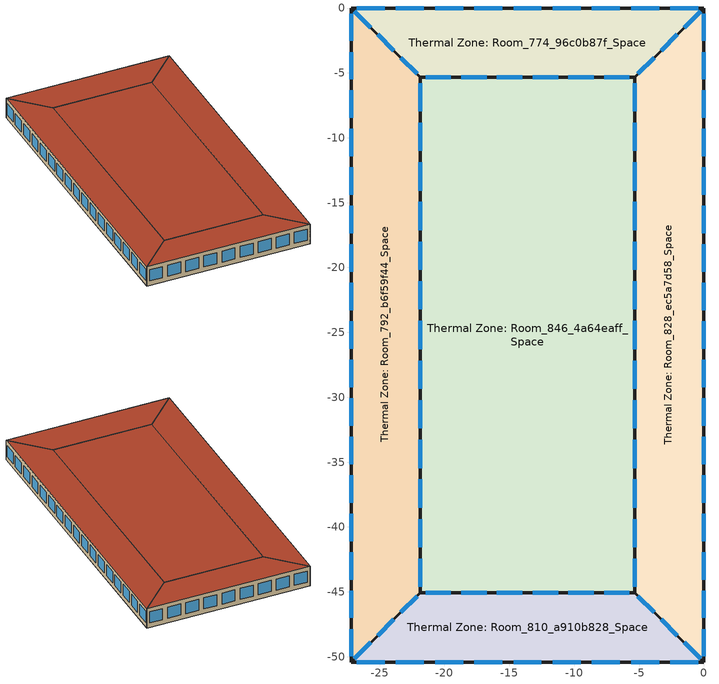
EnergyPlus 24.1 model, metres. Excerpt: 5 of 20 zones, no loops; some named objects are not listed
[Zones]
Thermal Zone: Room_774_96c0b87f_Space
 floor adiabatic (Interior Partition 1): -27.2,0 0,0 -5.34,-5.34 -21.86,-5.34 z60.44
 wall outside (AQ_Office_2024_Office  Wall 1945 1980 6A): -21.86,-5.34 -5.34,-5.34 0,0 -27.2,0 -21.86,-5.34 z60.44:64
 window (Single Glazing 5): -21.46,-5.34 -19.5,-5.34 / -18.71,-5.34 -16.75,-5.34 / -15.95,-5.34 -14,-5.34 / -13.2,-5.34 -11.24,-5.34 / -10.45,-5.34 -8.49,-5.34 / -7.7,-5.34 -5.74,-5.34 / -5.08,-5.08 -3.82,-3.82 / -3.3,-3.3 -2.04,-2.04 / -1.52,-1.52 -0.26,-0.26 / -26.94,-0.26 -25.67,-1.52 / -25.16,-2.04 -23.89,-3.3 / -23.38,-3.82 -22.11,-5.08 / -0.44,0 -2.59,0 / -3.46,0 -5.61,0 / -6.48,0 -8.63,0 / -9.5,0 -11.65,0 / -12.52,0 -14.67,0 / -15.55,0 -17.7,0 / -18.57,0 -20.72,0 / -21.59,0 -23.74,0 / -24.61,0 -26.76,0 z61.24:63.24
 roof outside (AQ_Office_2024_Office  roof 1945 1980 6A): -5.34,-5.34 0,0 -27.2,0 -21.86,-5.34 z64
Thermal Zone: Room_792_b6f59f44_Space
 floor adiabatic (Interior Partition 1): -27.2,0 -21.86,-5.34 -21.86,-45.07 -27.2,-50.41 z60.44
 wall outside (AQ_Office_2024_Office  Wall 1945 1980 6A): -21.86,-5.34 -27.2,0 -27.2,-50.41 -21.86,-45.07 -21.86,-5.34 z60.44:64
 window (Single Glazing 5): -22.11,-5.08 -23.38,-3.82 / -23.89,-3.3 -25.16,-2.04 / -25.67,-1.52 -26.94,-0.26 / -21.86,-44.62 -21.86,-42.45 / -21.86,-41.57 -21.86,-39.4 / -21.86,-14.07 -21.86,-11.89 / -21.86,-11.01 -21.86,-8.84 / -21.86,-7.96 -21.86,-5.78 / -21.86,-38.51 -21.86,-36.34 / -21.86,-35.46 -21.86,-33.28 / -21.86,-32.4 -21.86,-30.23 / -21.86,-29.35 -21.86,-27.17 / -21.86,-26.29 -21.86,-24.12 / -21.86,-23.23 -21.86,-21.06 / -21.86,-20.18 -21.86,-18.01 / -21.86,-17.12 -21.86,-14.95 / -26.94,-50.15 -25.67,-48.88 / -25.16,-48.37 -23.89,-47.1 / -23.38,-46.59 -22.11,-45.32 / -27.2,-0.43 -27.2,-2.54 / -27.2,-3.39 -27.2,-5.5 / -27.2,-30.08 -27.2,-32.19 / -27.2,-33.04 -27.2,-35.15 / -27.2,-36.01 -27.2,-38.12 / -27.2,-38.97 -27.2,-41.08 / -27.2,-41.94 -27.2,-44.05 / -27.2,-44.91 -27.2,-47.01 / -27.2,-47.87 -27.2,-49.98 / -27.2,-6.36 -27.2,-8.47 / -27.2,-9.32 -27.2,-11.43 / -27.2,-12.29 -27.2,-14.4 / -27.2,-15.25 -27.2,-17.36 / -27.2,-18.22 -27.2,-20.33 / -27.2,-21.18 -27.2,-23.29 / -27.2,-24.15 -27.2,-26.26 / -27.2,-27.11 -27.2,-29.22 z61.24:63.24
 roof outside (AQ_Office_2024_Office  roof 1945 1980 6A): -27.2,-50.41 -21.86,-45.07 -21.86,-5.34 -27.2,0 z64
Thermal Zone: Room_810_a910b828_Space
 floor adiabatic (Interior Partition 1): -5.34,-45.07 0,-50.41 -27.2,-50.41 -21.86,-45.07 z60.44
 wall outside (AQ_Office_2024_Office  Wall 1945 1980 6A): -21.86,-45.07 -27.2,-50.41 0,-50.41 -5.34,-45.07 -21.86,-45.07 z60.44:64
 window (Single Glazing 5): -22.11,-45.32 -23.38,-46.59 / -23.89,-47.1 -25.16,-48.37 / -25.67,-48.88 -26.94,-50.15 / -5.74,-45.07 -7.7,-45.07 / -8.49,-45.07 -10.45,-45.07 / -11.24,-45.07 -13.2,-45.07 / -14,-45.07 -15.95,-45.07 / -16.75,-45.07 -18.71,-45.07 / -19.5,-45.07 -21.46,-45.07 / -0.26,-50.15 -1.52,-48.88 / -2.04,-48.37 -3.3,-47.1 / -3.82,-46.59 -5.08,-45.32 / -26.76,-50.41 -24.61,-50.41 / -23.74,-50.41 -21.59,-50.41 / -20.72,-50.41 -18.57,-50.41 / -17.7,-50.41 -15.55,-50.41 / -14.67,-50.41 -12.52,-50.41 / -11.65,-50.41 -9.5,-50.41 / -8.63,-50.41 -6.48,-50.41 / -5.61,-50.41 -3.46,-50.41 / -2.59,-50.41 -0.44,-50.41 z61.24:63.24
 roof outside (AQ_Office_2024_Office  roof 1945 1980 6A): 0,-50.41 -5.34,-45.07 -21.86,-45.07 -27.2,-50.41 z64
Thermal Zone: Room_828_ec5a7d58_Space
 floor adiabatic (Interior Partition 1): 0,0 0,-50.41 -5.34,-45.07 -5.34,-5.34 z60.44
 wall outside (AQ_Office_2024_Office  Wall 1945 1980 6A): -5.34,-45.07 0,-50.41 0,0 -5.34,-5.34 -5.34,-45.07 z60.44:64
 window (Single Glazing 5): -5.08,-45.32 -3.82,-46.59 / -3.3,-47.1 -2.04,-48.37 / -1.52,-48.88 -0.26,-50.15 / -0.26,-0.26 -1.52,-1.52 / -2.04,-2.04 -3.3,-3.3 / -3.82,-3.82 -5.08,-5.08 / -5.34,-5.78 -5.34,-7.96 / -5.34,-8.84 -5.34,-11.01 / -5.34,-36.34 -5.34,-38.51 / -5.34,-39.4 -5.34,-41.57 / -5.34,-42.45 -5.34,-44.62 / -5.34,-11.89 -5.34,-14.07 / -5.34,-14.95 -5.34,-17.12 / -5.34,-18.01 -5.34,-20.18 / -5.34,-21.06 -5.34,-23.23 / -5.34,-24.12 -5.34,-26.29 / -5.34,-27.17 -5.34,-29.35 / -5.34,-30.23 -5.34,-32.4 / -5.34,-33.28 -5.34,-35.46 / 0,-49.98 0,-47.87 / 0,-47.01 0,-44.91 / 0,-20.33 0,-18.22 / 0,-17.36 0,-15.25 / 0,-14.4 0,-12.29 / 0,-11.43 0,-9.32 / 0,-8.47 0,-6.36 / 0,-5.5 0,-3.39 / 0,-2.54 0,-0.43 / 0,-44.05 0,-41.94 / 0,-41.08 0,-38.97 / 0,-38.12 0,-36.01 / 0,-35.15 0,-33.04 / 0,-32.19 0,-30.08 / 0,-29.22 0,-27.11 / 0,-26.26 0,-24.15 / 0,-23.29 0,-21.18 z61.24:63.24
 roof outside (AQ_Office_2024_Office  roof 1945 1980 6A): 0,-50.41 0,0 -5.34,-5.34 -5.34,-45.07 z64
Thermal Zone: Room_846_4a64eaff_Space
 floor adiabatic (Interior Partition 1): -5.34,-5.34 -5.34,-45.07 -21.86,-45.07 -21.86,-5.34 z60.44
 wall outside (AQ_Office_2024_Office  Wall 1945 1980 6A): -5.34,-45.07 -5.34,-5.34 -21.86,-5.34 -21.86,-45.07 -5.34,-45.07 z60.44:64
 window (Single Glazing 5): -5.34,-44.62 -5.34,-42.45 / -5.34,-41.57 -5.34,-39.4 / -5.34,-14.07 -5.34,-11.89 / -5.34,-11.01 -5.34,-8.84 / -5.34,-7.96 -5.34,-5.78 / -5.34,-38.51 -5.34,-36.34 / -5.34,-35.46 -5.34,-33.28 / -5.34,-32.4 -5.34,-30.23 / -5.34,-29.35 -5.34,-27.17 / -5.34,-26.29 -5.34,-24.12 / -5.34,-23.23 -5.34,-21.06 / -5.34,-20.18 -5.34,-18.01 / -5.34,-17.12 -5.34,-14.95 / -21.46,-45.07 -19.5,-45.07 / -18.71,-45.07 -16.75,-45.07 / -15.95,-45.07 -14,-45.07 / -13.2,-45.07 -11.24,-45.07 / -10.45,-45.07 -8.49,-45.07 / -7.7,-45.07 -5.74,-45.07 / -21.86,-5.78 -21.86,-7.96 / -21.86,-8.84 -21.86,-11.01 / -21.86,-36.34 -21.86,-38.51 / -21.86,-39.4 -21.86,-41.57 / -21.86,-42.45 -21.86,-44.62 / -21.86,-11.89 -21.86,-14.07 / -21.86,-14.95 -21.86,-17.12 / -21.86,-18.01 -21.86,-20.18 / -21.86,-21.06 -21.86,-23.23 / -21.86,-24.12 -21.86,-26.29 / -21.86,-27.17 -21.86,-29.35 / -21.86,-30.23 -21.86,-32.4 / -21.86,-33.28 -21.86,-35.46 / -5.74,-5.34 -7.7,-5.34 / -8.49,-5.34 -10.45,-5.34 / -11.24,-5.34 -13.2,-5.34 / -14,-5.34 -15.95,-5.34 / -16.75,-5.34 -18.71,-5.34 / -19.5,-5.34 -21.46,-5.34 z61.24:63.24
 roof outside (AQ_Office_2024_Office  roof 1945 1980 6A): -5.34,-45.07 -5.34,-5.34 -21.86,-5.34 -21.86,-45.07 z64
[Building]
1055_boulevard RenÃ©-LÃ©vesque Est (MTL)_172529_Y_1979_high: North Axis {deg}=0; Terrain=City; Solar Distribution=FullExteriorWithReflections
[Site:Location]
Montreal Int'l: Latitude {deg}=45.47; Longitude {deg}=-73.75; Time Zone {hr}=-5; Elevation {m}=36
[Site:WaterMainsTemperature]
Calculation Method=CorrelationFromWeatherFile
[SizingPeriod:DesignDay] Month=7; Day of Month=21; Day Type=SummerDesignDay; Daily Dry-Bulb Temperature Range {deltaC}=9.3; Dry-Bulb Temperature Range Modifier Type=DefaultMultipliers; Barometric Pressure {Pa}=100893; Wind Speed {m/s}=4.9; Wind Direction {deg}=220; Rain Indicator=No; Snow Indicator=No; Daylight Saving Time Indicator=No; Solar Model Indicator=ASHRAETau; ASHRAE Clear Sky Optical Depth for Beam Irradiance (taub)=0.465; ASHRAE Clear Sky Optical Depth for Diffuse Irradiance (taud)=1.966; Begin Environment Reset Mode=FullResetAtBeginEnvironment
Name | Maximum Dry-Bulb Temperature {C} | Humidity Condition Type | Wetbulb or DewPoint at Maximum Dry-Bulb {C} | Enthalpy at Maximum Dry-Bulb {J/kg}
Montreal Int'l Ann Clg .4% Condns DB=>MWB | 30 | Wetbulb | 22.1
Montreal Int'l Ann Clg .4% Condns DP=>MDB | 26 | Dewpoint | 21.6
Montreal Int'l Ann Clg .4% Condns Enth=>MDB | 28.1 | Enthalpy |  | 69300
Montreal Int'l Ann Clg .4% Condns WB=>MDB | 28.1 | Wetbulb | 23.2
[Material]
Name | Roughness | Thickness {m} | Conductivity {W/m-K} | Density {kg/m3} | Specific Heat {J/kg-K} | Thermal Absorptance | Solar Absorptance | Visible Absorptance
AQNC2024built-up roofing 1 | MediumRough | 0.1 | 0.162 | 1121 | 1470 | 0.7 | 0.7 | 0.7
AQNC2024concrete blocks | MediumRough | 0.2 | 1.1 | 800 | 920 | 0.7 | 0.7 | 0.7
AQNC2024expanded polystyrene type I 15 cm 1 | MediumRough | 0.15 | 0.0385 | 15 | 1500 | 0.7 | 0.7 | 0.7
AQNC2024gypsum board | MediumRough | 0.1 | 0.159 | 800 | 1090 | 0.7 | 0.7 | 0.7
AQNC2024low density mineral wool batt | MediumRough | 0.05 | 0.0362 | 15 | 800 | 0.7 | 0.7 | 0.7
G05 25mm wood | MediumSmooth | 0.0254 | 0.15 | 608 | 1630 | 0.9 | 0.5 | 0.5
[WindowMaterial:SimpleGlazingSystem]
Simple glazing: U-Factor {W/m2-K}=5; Solar Heat Gain Coefficient=0.8
[Construction]
AQ_Office_2024_Office  roof 1945 1980 6A: AQNC2024built-up roofing 1, AQNC2024expanded polystyrene type I 15 cm 1
AQ_Office_2024_Office  Wall 1945 1980 6A: AQNC2024concrete blocks, AQNC2024low density mineral wool batt, AQNC2024gypsum board
Interior Partition 1: G05 25mm wood
Single Glazing 5: Simple glazing
[Zone] Multiplier=1; Part of Total Floor Area=Yes
Thermal Zone: Room_774_96c0b87f_Space; Thermal Zone: Room_792_b6f59f44_Space; Thermal Zone: Room_810_a910b828_Space; Thermal Zone: Room_828_ec5a7d58_Space; Thermal Zone: Room_846_4a64eaff_Space
[Space] Space Type=MediumOffice Building
Name | Zone
Room_774_96c0b87f_Space | Thermal Zone: Room_774_96c0b87f_Space
Room_792_b6f59f44_Space | Thermal Zone: Room_792_b6f59f44_Space
Room_810_a910b828_Space | Thermal Zone: Room_810_a910b828_Space
Room_828_ec5a7d58_Space | Thermal Zone: Room_828_ec5a7d58_Space
Room_846_4a64eaff_Space | Thermal Zone: Room_846_4a64eaff_Space
[SpaceList]
MediumOffice Building: Room_757_8a442ec0_Space, Room_758_3004d73f_Space, Room_781_2354622c_Space, Room_828_ec5a7d58_Space, Room_812_e2e17929_Space, Room_763_2635d200_Space, Room_776_1a4b3822_Space, Room_774_96c0b87f_Space, Room_775_29d2b79a_Space, Room_792_b6f59f44_Space, Room_830_cdee1774_Space, Room_793_cdbe6cf2_Space, Room_794_118766d9_Space, Room_799_23489c71_Space, Room_810_a910b828_Space, Room_811_73c735ea_Space, Room_817_1b2ae759_Space, Room_829_1766a76a_Space, Room_835_06edd3a5_Space, Room_846_4a64eaff_Space
[Lights]
MediumOffice Building_Lighting: Zone or ZoneList or Space or SpaceList=MediumOffice Building; Schedule=NECB-A-Lighting; Design Level Calculation Method=Watts/Area; Watts per Floor Area {W/m2}=6.68315; Return Air Fraction=0; Fraction Radiant=0.7; Fraction Visible=0.2; Fraction Replaceable=1
[People]
MediumOffice Building_People: Zone or ZoneList or Space or SpaceList=MediumOffice Building; Number of People Schedule=NECB-A-Occupancy; Number of People Calculation Method=People/Area; People per Floor Area {person/m2}=0.0711847; Fraction Radiant=0.3; Activity Level Schedule=MediumOffice Building_People_Act Schedule
[ElectricEquipment]
MediumOffice Building_Electric Equipment: Zone or ZoneList or Space or SpaceList=MediumOffice Building; Schedule=NECB-A-Electric-Equipment; Design Level Calculation Method=Watts/Area; Watts per Floor Area {W/m2}=7.54366; Fraction Latent=0; Fraction Radiant=0.5; Fraction Lost=0
[ZoneInfiltration:DesignFlowRate]
MediumOffice Building_Infiltration: Zone or ZoneList or Space or SpaceList=MediumOffice Building; Schedule=MediumOffice Building_Infiltration Schedule; Design Flow Rate Calculation Method=Flow/ExteriorArea; Flow Rate per Exterior Surface Area {m3/s-m2}=0.000226568; Constant Term Coefficient=1; Temperature Term Coefficient=0; Velocity Term Coefficient=0
[Schedule:Day:Interval]
Schedule Day 40; Schedule Day 39; NECB-A-Lighting_Hol 1: No, 24:00, 0.05
Schedule Day 38; NECB-A-Lighting_Default: No, 07:00, 0.05, 08:00, 0.3, 09:00, 0.8, 17:00, 0.9, 18:00, 0.8, 19:00, 0.5, 21:00, 0.3, 23:00, 0.1, 24:00, 0.05
Schedule Day 25; Schedule Day 24; NECB-A-Occupancy_Hol 1: No, 24:00, 0
Schedule Day 23; NECB-A-Occupancy_Default: No, 07:00, 0, 08:00, 0.1, 09:00, 0.7, 12:00, 0.9, 14:00, 0.5, 17:00, 0.9, 18:00, 0.7, 19:00, 0.3, 23:00, 0.1, 24:00, 0
MediumOffice Building_People_Act Schedule_Sunday; MediumOffice Building_People_Act Schedule_SmrDsn 1; MediumOffice Building_People_Act Schedule_WntrDsn 1; MediumOffice Building_People_Act Schedule_Hol 1: No, 24:00, 120
Schedule Day 31; Schedule Day 30; NECB-A-Electric-Equipment_Hol 1: No, 24:00, 0.2
Schedule Day 29; NECB-A-Electric-Equipment_Default: No, 07:00, 0.2, 08:00, 0.3, 09:00, 0.8, 18:00, 0.9, 19:00, 0.5, 21:00, 0.3, 24:00, 0.2
MediumOffice Building_Infiltration Schedule_Hol 1; MediumOffice Building_Infiltration Schedule_Sunday: No, 24:00, 1
MediumOffice Building_Infiltration Schedule_SmrDsn 1; Schedule Day 11: No, 06:00, 1, 22:00, 0.25, 24:00, 1
MediumOffice Building_Infiltration Schedule_WntrDsn 1; Schedule Day 12: No, 06:00, 1, 18:00, 0.25, 24:00, 1
[Schedule:Week:Daily]
NECB-A-Lighting Week Rule - Jan1-Dec31: Schedule Day 40, Schedule Day 38, Schedule Day 38, Schedule Day 38, Schedule Day 38, Schedule Day 38, Schedule Day 39, NECB-A-Lighting_Hol 1, NECB-A-Lighting_Default, NECB-A-Lighting_Default, NECB-A-Lighting_Default, NECB-A-Lighting_Default
NECB-A-Occupancy Week Rule - Jan1-Dec31: Schedule Day 25, Schedule Day 23, Schedule Day 23, Schedule Day 23, Schedule Day 23, Schedule Day 23, Schedule Day 24, NECB-A-Occupancy_Hol 1, NECB-A-Occupancy_Default, NECB-A-Occupancy_Default, NECB-A-Occupancy_Default, NECB-A-Occupancy_Default
MediumOffice Building_People_Act Schedule Week Rule - Jan1-Dec31: MediumOffice Building_People_Act Schedule_Sunday, MediumOffice Building_People_Act Schedule_Sunday, MediumOffice Building_People_Act Schedule_Sunday, MediumOffice Building_People_Act Schedule_Sunday, MediumOffice Building_People_Act Schedule_Sunday, MediumOffice Building_People_Act Schedule_Sunday, MediumOffice Building_People_Act Schedule_Sunday, MediumOffice Building_People_Act Schedule_Hol 1, MediumOffice Building_People_Act Schedule_SmrDsn 1, MediumOffice Building_People_Act Schedule_WntrDsn 1, MediumOffice Building_People_Act Schedule_Sunday, MediumOffice Building_People_Act Schedule_Sunday
NECB-A-Electric-Equipment Week Rule - Jan1-Dec31: Schedule Day 31, Schedule Day 29, Schedule Day 29, Schedule Day 29, Schedule Day 29, Schedule Day 29, Schedule Day 30, NECB-A-Electric-Equipment_Hol 1, NECB-A-Electric-Equipment_Default, NECB-A-Electric-Equipment_Default, NECB-A-Electric-Equipment_Default, NECB-A-Electric-Equipment_Default
MediumOffice Building_Infiltration Schedule Week Rule - Jan1-Dec31: MediumOffice Building_Infiltration Schedule_Sunday, Schedule Day 11, Schedule Day 11, Schedule Day 11, Schedule Day 11, Schedule Day 11, Schedule Day 12, MediumOffice Building_Infiltration Schedule_Hol 1, MediumOffice Building_Infiltration Schedule_SmrDsn 1, MediumOffice Building_Infiltration Schedule_WntrDsn 1, MediumOffice Building_Infiltration Schedule_Sunday, MediumOffice Building_Infiltration Schedule_Sunday
[Schedule:Year]
NECB-A-Lighting: NECB-A-Lighting Week Rule - Jan1-Dec31, 1, 1, 12, 31
NECB-A-Occupancy: NECB-A-Occupancy Week Rule - Jan1-Dec31, 1, 1, 12, 31
MediumOffice Building_People_Act Schedule: MediumOffice Building_People_Act Schedule Week Rule - Jan1-Dec31, 1, 1, 12, 31
NECB-A-Electric-Equipment: NECB-A-Electric-Equipment Week Rule - Jan1-Dec31, 1, 1, 12, 31
MediumOffice Building_Infiltration Schedule: MediumOffice Building_Infiltration Schedule Week Rule - Jan1-Dec31, 1, 1, 12, 31
